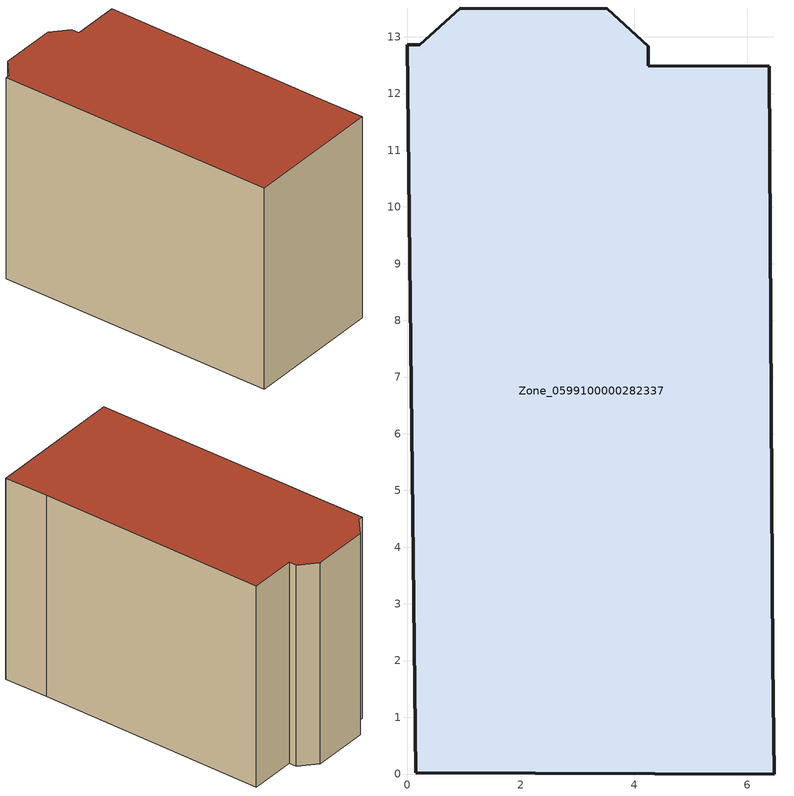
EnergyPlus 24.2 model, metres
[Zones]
Zone_0599100000282337
 floor ground (C_G): 4.25,12.84 4.25,12.49 6.39,12.48 6.45,2 6.47,0 0.15,0.02 0,12.86 0.22,12.86 0.94,13.51 3.53,13.5 z0
 wall outside (C_F): 0.15,0.02 6.47,0 6.45,2 6.39,12.48 4.25,12.49 4.25,12.84 3.53,13.5 0.94,13.51 0.22,12.86 0,12.86 0.15,0.02 z0:9.7
 roof outside (C_R): 0.94,13.51 0.22,12.86 0,12.86 0.15,0.02 6.47,0 6.45,2 6.39,12.48 4.25,12.49 4.25,12.84 3.53,13.5 z9.7
[BUILDING]
Pand.0599100000282337: North Axis=0; Terrain=City; Loads Convergence Tolerance Value=0.04; Temperature Convergence Tolerance Value=0.4; Solar Distribution=FullExterior; Maximum Number of Warmup Days=25; Minimum Number of Warmup Days=1
[Site:Location]
Rotterdam.The.Hague.AP_ZH_NLD Design_Conditions: Latitude=51.96; Longitude=4.45; Time Zone=1; Elevation=-4.5
[SITE:GROUNDTEMPERATURE:BUILDINGSURFACE]
18, 18, 18, 18, 18, 18, 18, 18, 18, 18, 18, 18
[MATERIAL] Thermal Absorptance=0.9; Solar Absorptance=0.7; Visible Absorptance=0.7
Name | Roughness | Thickness | Conductivity | Density | Specific Heat
G.TI.1946 | MediumSmooth | 0.15 | 1 | 540 | 1210
F.TI.1946 | Rough | 0.3 | 0.857143 | 1920 | 840
R.TI.1946 | MediumRough | 0.2 | 0.1 | 1500 | 1000
[CONSTRUCTION]
C_G: G.TI.1946
C_F: F.TI.1946
C_R: R.TI.1946
[ZONE]
Zone_0599100000282337: Type=1; Multiplier=1; Ceiling Height=Autocalculate; Volume=Autocalculate; Floor Area=autocalculate; Part of Total Floor Area=Yes
[ZONEINFILTRATION:DESIGNFLOWRATE]
Infil_Zone_0599100000282337: Zone or ZoneList or Space or SpaceList=Zone_0599100000282337; Schedule=AlwaysOn; Design Flow Rate Calculation Method=Flow/Area; Flow Rate per Floor Area=0.003; Constant Term Coefficient=1; Temperature Term Coefficient=0; Velocity Term Coefficient=0; Velocity Squared Term Coefficient=0
[HVACTEMPLATE:ZONE:IDEALLOADSAIRSYSTEM]
Zone_0599100000282337: Maximum Heating Supply Air Temperature=50; Minimum Cooling Supply Air Temperature=13; Maximum Heating Supply Air Humidity Ratio=0.0156; Minimum Cooling Supply Air Humidity Ratio=0.0077; Heating Limit=NoLimit; Cooling Limit=NoLimit; Dehumidification Control Type=ConstantSensibleHeatRatio; Cooling Sensible Heat Ratio=0.7; Dehumidification Setpoint=60; Humidification Control Type=None; Humidification Setpoint=30; Outdoor Air Method=None; Outdoor Air Flow Rate per Person=0.00944; Outdoor Air Flow Rate per Zone Floor Area=0; Outdoor Air Flow Rate per Zone=0; Demand Controlled Ventilation Type=None; Outdoor Air Economizer Type=NoEconomizer; Heat Recovery Type=None; Sensible Heat Recovery Effectiveness=0.7; Latent Heat Recovery Effectiveness=0.65
[ZONECONTROL:THERMOSTAT]
ThermostatControl_Zone_0599100000282337: Zone or ZoneList=Zone_0599100000282337; Control Type Schedule=DualSetpointControlType; Control 1=Thermostat_Zone_0599100000282337; Temperature Difference Between Cutout And Setpoint=0
[THERMOSTATSETPOINT:DUALSETPOINT]
Thermostat_Zone_0599100000282337: Heating Setpoint Temperature Schedule=HeatingSetpoint_Zone_0599100000282337; Cooling Setpoint Temperature Schedule=CoolingSetpoint_Zone_0599100000282337
[SCHEDULE:COMPACT]
HeatingSetpoint_Zone_0599100000282337: Through: 12/31, For: AllDays, Until: 24:00, 21
CoolingSetpoint_Zone_0599100000282337: Through: 12/31, For: AllDays, Until: 24:00, 24
DualSetpointControlType: Through: 12/31, For: AllDays, Until: 24:00, 4
AlwaysOn: Through: 12/31, For: AllDays, Until: 24:00, 1
